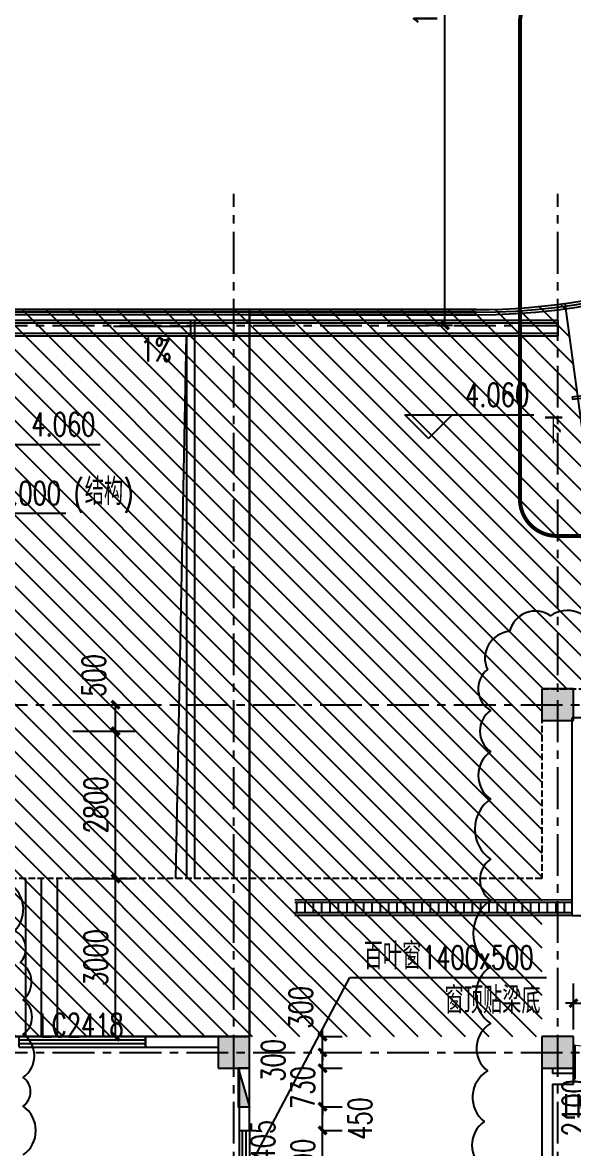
# Model space of a CAD drawing. Header units: millimetres. Extents: x -1048436 to -185795, y -983427 to 400387.
# Drawn here: x -727225 to -716763, y -345217 to -323845 of the extents above; entities that cross this region are included whole.
import ezdxf

# ---------------------------------------------------------------- set-up
doc = ezdxf.new("R2010")
doc.units = ezdxf.units.MM
doc.header["$LTSCALE"] = 500
doc.linetypes.add('DASH', pattern=[0.35, 0.25, -0.1])
doc.linetypes.add('一层轴网$0$CENTER', pattern=[50.8, 31.75, -6.35, 6.35, -6.35])
for name, color, linetype in [('COLUMN', 254, 'Continuous'), ('P-消火栓-VPIPE', 1, 'Continuous'), ('PUB_DIM', 3, 'Continuous'), ('PUB_HATCH', 8, 'Continuous'), ('WINDOW', 4, 'Continuous'), ('WINDOW_TEXT', 7, 'Continuous'), ('一层轴网$0$建-轴线', 1, '一层轴网$0$CENTER'), ('建-墙', 254, 'Continuous'), ('建-排水沟', 181, 'Continuous'), ('建-文字', 4, 'Continuous'), ('建-楼梯-扶手栏杆', 3, 'Continuous'), ('建-符号', 13, 'Continuous'), ('建-符号-引出', 150, 'Continuous'), ('建-符号-箭头', 13, 'Continuous'), ('建-符号-门编号', 13, 'Continuous'), ('建-门扇', 32, 'Continuous')]:
    doc.layers.add(name, color=color, linetype=linetype)
doc.layers.add('建-非打-01', color=6, linetype='Continuous', plot=False)
doc.styles.add('_TCH_DIM', font='SIMPLEX', dxfattribs={"bigfont": 'GBCBIG'})
doc.styles.add('_TCH_DIM_T3', font='SIMPLEX', dxfattribs={"width": 0.705882, "bigfont": 'GBCBIG'})
doc.styles.add('_TCH_WINDOW', font='SIMPLEX', dxfattribs={"height": 3.5, "bigfont": 'GBCBIG'})
doc.dimstyles.new('_TCH_ARCH&&150', dxfattribs={"dimtxt": 446.25, "dimasz": 150, "dimexe": 375, "dimexo": 450, "dimgap": 150, "dimtad": 1, "dimdec": 0, "dimzin": 0, "dimdsep": 46, "dimtxsty": '_TCH_DIM_T3', "dimblk": 'ARCHTICK', "dimcen": 0.09, "dimclrt": 7, "dimazin": 2, "dimtfac": 1, "dimtdec": 0, "dimtix": 1, "dimtmove": 2, "dimatfit": 3, "dimldrblk": 'ARCHTICK', "dimfxl": 1, "dimtolj": 1, "dimtzin": 0, "dimarcsym": 0})
pattern_1 = [(135, (0, 0), (-224.5064, -224.5064), [])]

# ---------------------------------------------------------------- blocks, each defined once
blk = doc.blocks.new('一层轴网')
at = {"layer": '一层轴网$0$建-轴线', "ltscale": 0.05}
for p, q in [((-2500, 27000), (36300, 27000)), ((-2500, 19800), (77110, 19800)), ((-2500, 13200), (77110, 13200))]:
    blk.add_line(p, q, dxfattribs=at)
for points in [[(30150, -2500), (30150, 29500)], [(36300, -2500), (36300, 29500)]]:
    blk.add_lwpolyline(points, dxfattribs=at)
blk = doc.blocks.new('PA-X单栓')
blk.add_line((-162, 57), (325, 200))
blk.add_lwpolyline([(-162, 57), (325, 57), (325, 200), (-162, 200)], close=True)
blk.add_solid([(325, 57), (325, 200), (-162, 57)])
blk = doc.blocks.new('fghfgh')
at = {"layer": 'P-消火栓-VPIPE', "linetype": 'ByBlock', "xscale": 1.5, "yscale": 1.5, "zscale": 1.5, "rotation": 270}
blk.add_blockref('PA-X单栓', (-723213, -343936), dxfattribs=at)
blk = doc.blocks.new('_ArchTick')
at = {"color": 0, "linetype": 'ByBlock', "const_width": 0.4}
blk.add_lwpolyline([(-0.5, -0.5), (0.5, 0.5)], dxfattribs=at)
blk = doc.blocks.new('*D2991')
at = {"layer": 'Defpoints', "color": 0, "transparency": 16777216}
for p in [(-105242, 48625), (-104561, 48625), (-105242, 46525)]:
    blk.add_point(p, dxfattribs=at)
at = {"layer": 'PUB_DIM', "color": 0, "lineweight": -2, "transparency": 16777216}
for p, q in [((-104792, 48625), (-104186, 48625)), ((-104561, 46525), (-104561, 48625)), ((-104792, 46525), (-104186, 46525))]:
    blk.add_line(p, q, dxfattribs=at)
at = {"layer": 'PUB_DIM', "color": 0, "lineweight": -2, "transparency": 16777216, "xscale": 150, "yscale": 150, "zscale": 150}
for p, rotation in [((-104561, 48625), 90), ((-104561, 46525), 270)]:
    blk.add_blockref('_ArchTick', p, dxfattribs=dict(at, rotation=rotation))
at = {"layer": 'PUB_DIM', "color": 7, "transparency": 16777216, "insert": (-104934, 47575), "char_height": 446.2, "attachment_point": 5, "rotation": 90, "style": '_TCH_DIM_T3'}
blk.add_mtext('\\A1;2100', dxfattribs=at)
blk = doc.blocks.new('*D1513')
at = {"layer": 'Defpoints', "color": 0, "transparency": 16777216}
for p in [(-719204, -316894), (-718612, -316894), (-718612, -329594)]:
    blk.add_point(p, dxfattribs=at)
at = {"layer": 'PUB_DIM', "color": 0, "lineweight": -2, "transparency": 16777216}
for p, q in [((-719062, -316894), (-719579, -316894)), ((-719204, -329594), (-719204, -316894)), ((-719062, -329594), (-719579, -329594))]:
    blk.add_line(p, q, dxfattribs=at)
at = {"layer": 'PUB_DIM', "color": 0, "lineweight": -2, "transparency": 16777216, "xscale": 150, "yscale": 150, "zscale": 150}
for p, rotation in [((-719204, -316894), 90), ((-719204, -329594), 270)]:
    blk.add_blockref('_ArchTick', p, dxfattribs=dict(at, rotation=rotation))
at = {"layer": 'PUB_DIM', "color": 7, "transparency": 16777216, "insert": (-719577, -323244), "char_height": 446.2, "attachment_point": 5, "rotation": 90, "style": '_TCH_DIM_T3'}
blk.add_mtext('\\A1;12700', dxfattribs=at)
blk = doc.blocks.new('*D1566')
at = {"layer": 'Defpoints', "color": 0, "transparency": 16777216}
for p in [(-715463, -342458), (-716763, -343409), (-715463, -343409)]:
    blk.add_point(p, dxfattribs=at)
at = {"layer": 'PUB_DIM', "color": 0, "lineweight": -2, "transparency": 16777216}
for p, q in [((-716763, -342959), (-716763, -342083)), ((-715463, -342959), (-715463, -342083)), ((-716763, -342458), (-716913, -342458)), ((-716763, -342458), (-715463, -342458)), ((-715463, -342458), (-715313, -342458))]:
    blk.add_line(p, q, dxfattribs=at)
at = {"layer": 'PUB_DIM', "color": 0, "lineweight": -2, "transparency": 16777216, "xscale": 150, "yscale": 150, "zscale": 150}
blk.add_blockref('_ArchTick', (-716763, -342458), dxfattribs=at)
at = {"layer": 'PUB_DIM', "color": 0, "lineweight": -2, "transparency": 16777216, "xscale": 150, "yscale": 150, "zscale": 150, "rotation": 180}
blk.add_blockref('_ArchTick', (-715463, -342458), dxfattribs=at)
at = {"layer": 'PUB_DIM', "color": 7, "transparency": 16777216, "insert": (-716113, -342085), "char_height": 446.2, "attachment_point": 5, "style": '_TCH_DIM_T3'}
blk.add_mtext('\\A1;1300', dxfattribs=at)
blk = doc.blocks.new('*D1604')
at = {"layer": 'Defpoints', "color": 0, "transparency": 16777216}
for p in [(-726721, -340094), (-725459, -340094), (-726721, -343094)]:
    blk.add_point(p, dxfattribs=at)
at = {"layer": 'PUB_DIM', "color": 0, "lineweight": -2, "transparency": 16777216}
for p, q in [((-726271, -340094), (-725084, -340094)), ((-725459, -343094), (-725459, -340094)), ((-726271, -343094), (-725084, -343094))]:
    blk.add_line(p, q, dxfattribs=at)
at = {"layer": 'PUB_DIM', "color": 0, "lineweight": -2, "transparency": 16777216, "xscale": 150, "yscale": 150, "zscale": 150}
for p, rotation in [((-725459, -340094), 90), ((-725459, -343094), 270)]:
    blk.add_blockref('_ArchTick', p, dxfattribs=dict(at, rotation=rotation))
at = {"layer": 'PUB_DIM', "color": 7, "transparency": 16777216, "insert": (-725832, -341594), "char_height": 446.2, "attachment_point": 5, "rotation": 90, "style": '_TCH_DIM_T3'}
blk.add_mtext('\\A1;3000', dxfattribs=at)
blk = doc.blocks.new('*D1605')
at = {"layer": 'Defpoints', "color": 0, "transparency": 16777216}
for p in [(-726721, -337294), (-725459, -337294), (-726721, -340094)]:
    blk.add_point(p, dxfattribs=at)
at = {"layer": 'PUB_DIM', "color": 0, "lineweight": -2, "transparency": 16777216}
for p, q in [((-726271, -337294), (-725084, -337294)), ((-725459, -340094), (-725459, -337294)), ((-726271, -340094), (-725084, -340094))]:
    blk.add_line(p, q, dxfattribs=at)
at = {"layer": 'PUB_DIM', "color": 0, "lineweight": -2, "transparency": 16777216, "xscale": 150, "yscale": 150, "zscale": 150}
for p, rotation in [((-725459, -337294), 90), ((-725459, -340094), 270)]:
    blk.add_blockref('_ArchTick', p, dxfattribs=dict(at, rotation=rotation))
at = {"layer": 'PUB_DIM', "color": 7, "transparency": 16777216, "insert": (-725832, -338694), "char_height": 446.2, "attachment_point": 5, "rotation": 90, "style": '_TCH_DIM_T3'}
blk.add_mtext('\\A1;2800', dxfattribs=at)
blk = doc.blocks.new('*D1606')
at = {"layer": 'Defpoints', "color": 0, "transparency": 16777216}
for p in [(-726721, -336794), (-725459, -336794), (-726721, -337294)]:
    blk.add_point(p, dxfattribs=at)
at = {"layer": 'PUB_DIM', "color": 0, "lineweight": -2, "transparency": 16777216}
for p, q in [((-726271, -336794), (-725084, -336794)), ((-725459, -337294), (-725459, -336794)), ((-726271, -337294), (-725084, -337294))]:
    blk.add_line(p, q, dxfattribs=at)
at = {"layer": 'PUB_DIM', "color": 0, "lineweight": -2, "transparency": 16777216, "xscale": 150, "yscale": 150, "zscale": 150}
for p, rotation in [((-725459, -336794), 90), ((-725459, -337294), 270)]:
    blk.add_blockref('_ArchTick', p, dxfattribs=dict(at, rotation=rotation))
at = {"layer": 'PUB_DIM', "color": 7, "transparency": 16777216, "insert": (-725871, -336239), "char_height": 446.2, "attachment_point": 5, "rotation": 90, "style": '_TCH_DIM_T3'}
blk.add_mtext('\\A1;500', dxfattribs=at)
blk = doc.blocks.new('*D1626')
at = {"layer": 'Defpoints', "color": 0, "transparency": 16777216}
for p in [(-721955, -344874), (-721528, -344874), (-721955, -346274)]:
    blk.add_point(p, dxfattribs=at)
at = {"layer": 'PUB_DIM', "color": 0, "lineweight": -2, "transparency": 16777216}
for p, q in [((-721528, -346274), (-721528, -344874)), ((-721505, -344874), (-721153, -344874)), ((-721505, -346274), (-721153, -346274))]:
    blk.add_line(p, q, dxfattribs=at)
at = {"layer": 'PUB_DIM', "color": 0, "lineweight": -2, "transparency": 16777216, "xscale": 150, "yscale": 150, "zscale": 150}
for p, rotation in [((-721528, -344874), 90), ((-721528, -346274), 270)]:
    blk.add_blockref('_ArchTick', p, dxfattribs=dict(at, rotation=rotation))
at = {"layer": 'PUB_DIM', "color": 7, "transparency": 16777216, "insert": (-721901, -345574), "char_height": 446.2, "attachment_point": 5, "rotation": 90, "style": '_TCH_DIM_T3'}
blk.add_mtext('\\A1;1400', dxfattribs=at)
blk = doc.blocks.new('*D1627')
at = {"layer": 'Defpoints', "color": 0, "transparency": 16777216}
for p in [(-721955, -344424), (-721528, -344424), (-721955, -344874)]:
    blk.add_point(p, dxfattribs=at)
at = {"layer": 'PUB_DIM', "color": 0, "lineweight": -2, "transparency": 16777216}
for p, q in [((-721528, -344874), (-721528, -344424)), ((-721505, -344424), (-721153, -344424)), ((-721505, -344874), (-721153, -344874))]:
    blk.add_line(p, q, dxfattribs=at)
at = {"layer": 'PUB_DIM', "color": 0, "lineweight": -2, "transparency": 16777216, "xscale": 150, "yscale": 150, "zscale": 150}
for p, rotation in [((-721528, -344424), 90), ((-721528, -344874), 270)]:
    blk.add_blockref('_ArchTick', p, dxfattribs=dict(at, rotation=rotation))
at = {"layer": 'PUB_DIM', "color": 7, "transparency": 16777216, "insert": (-720817, -344649), "char_height": 446.2, "attachment_point": 5, "rotation": 90, "style": '_TCH_DIM_T3'}
blk.add_mtext('\\A1;450', dxfattribs=at)
blk = doc.blocks.new('*D1628')
at = {"layer": 'Defpoints', "color": 0, "transparency": 16777216}
for p in [(-721955, -343694), (-721528, -343694), (-721955, -344424)]:
    blk.add_point(p, dxfattribs=at)
at = {"layer": 'PUB_DIM', "color": 0, "lineweight": -2, "transparency": 16777216}
for p, q in [((-721528, -343694), (-721528, -343544)), ((-721528, -344424), (-721528, -343694)), ((-721505, -343694), (-721153, -343694)), ((-721528, -344424), (-721528, -344574)), ((-721505, -344424), (-721153, -344424))]:
    blk.add_line(p, q, dxfattribs=at)
at = {"layer": 'PUB_DIM', "color": 0, "lineweight": -2, "transparency": 16777216, "xscale": 150, "yscale": 150, "zscale": 150}
for p, rotation in [((-721528, -343694), 270), ((-721528, -344424), 90)]:
    blk.add_blockref('_ArchTick', p, dxfattribs=dict(at, rotation=rotation))
at = {"layer": 'PUB_DIM', "color": 7, "transparency": 16777216, "insert": (-721901, -344059), "char_height": 446.2, "attachment_point": 5, "rotation": 90, "style": '_TCH_DIM_T3'}
blk.add_mtext('\\A1;730', dxfattribs=at)
blk = doc.blocks.new('*D1629')
at = {"layer": 'Defpoints', "color": 0, "transparency": 16777216}
for p in [(-721955, -343394), (-721528, -343394), (-721955, -343694)]:
    blk.add_point(p, dxfattribs=at)
at = {"layer": 'PUB_DIM', "color": 0, "lineweight": -2, "transparency": 16777216}
for p, q in [((-721528, -343694), (-721528, -343394)), ((-721505, -343394), (-721153, -343394)), ((-721505, -343694), (-721153, -343694))]:
    blk.add_line(p, q, dxfattribs=at)
at = {"layer": 'PUB_DIM', "color": 0, "lineweight": -2, "transparency": 16777216, "xscale": 150, "yscale": 150, "zscale": 150}
for p, rotation in [((-721528, -343394), 90), ((-721528, -343694), 270)]:
    blk.add_blockref('_ArchTick', p, dxfattribs=dict(at, rotation=rotation))
at = {"layer": 'PUB_DIM', "color": 7, "transparency": 16777216, "insert": (-722466, -343544), "char_height": 446.2, "attachment_point": 5, "rotation": 90, "style": '_TCH_DIM_T3'}
blk.add_mtext('\\A1;300', dxfattribs=at)
blk = doc.blocks.new('*D1630')
at = {"layer": 'Defpoints', "color": 0, "transparency": 16777216}
for p in [(-721955, -343094), (-721528, -343094), (-721955, -343394)]:
    blk.add_point(p, dxfattribs=at)
at = {"layer": 'PUB_DIM', "color": 0, "lineweight": -2, "transparency": 16777216}
for p, q in [((-721528, -343094), (-721528, -342944)), ((-721528, -343394), (-721528, -343094)), ((-721505, -343094), (-721153, -343094)), ((-721528, -343394), (-721528, -343544)), ((-721505, -343394), (-721153, -343394))]:
    blk.add_line(p, q, dxfattribs=at)
at = {"layer": 'PUB_DIM', "color": 0, "lineweight": -2, "transparency": 16777216, "xscale": 150, "yscale": 150, "zscale": 150}
for p, rotation in [((-721528, -343094), 270), ((-721528, -343394), 90)]:
    blk.add_blockref('_ArchTick', p, dxfattribs=dict(at, rotation=rotation))
at = {"layer": 'PUB_DIM', "color": 7, "transparency": 16777216, "insert": (-721941, -342539), "char_height": 446.2, "attachment_point": 5, "rotation": 90, "style": '_TCH_DIM_T3'}
blk.add_mtext('\\A1;300', dxfattribs=at)
blk = doc.blocks.new('$TCHSYS$WIN2D')
for p, q in [((-0.5, 0.5), (0.5, 0.5)), ((-0.5, 0.5), (-0.5, -0.5)), ((0.5, 0.5), (0.5, -0.5)), ((0.5, 0.1667), (-0.5, 0.1667)), ((0.5, -0.1667), (-0.5, -0.1667)), ((-0.5, -0.5), (0.5, -0.5))]:
    blk.add_line(p, q)
blk = doc.blocks.new('$DorLib2D$00000002')
for p, q in [((-0.5, 0), (-0.5, 0.4875)), ((-0.475, 0.4875), (-0.5, 0.4875)), ((-0.475, 0), (-0.475, 0.4875)), ((0.475, 0), (0.475, 0.4875)), ((0.475, 0.4875), (0.5, 0.4875)), ((0.5, 0), (0.5, 0.4875)), ((-0.5, 0), (-0.475, 0)), ((0.5, 0), (0.475, 0))]:
    blk.add_line(p, q)
at = {"lineweight": 13}
for centre, start, end in [((-0.4875, 0), 0, 88.53072), ((0.4875, 0), 91.46928, 180)]:
    blk.add_arc(centre, 0.4875, start, end, dxfattribs=at)
blk = doc.blocks.new('A$C20CF2A72')
at = {"layer": 'PUB_DIM'}
dim = blk.add_aligned_dim(p1=(-105241.8, 46524.5), p2=(-105241.8, 48624.5), distance=-680.7, dimstyle='_TCH_ARCH&&150', dxfattribs=at)
dim.commit()
dim.dimension.update_dxf_attribs({"geometry": '*D2991', "text_midpoint": (-104934.2, 47574.5)})

msp = doc.modelspace()

# ---------------------------------------------------------------- hatches: boundary and pattern name
h = msp.add_hatch()
h.set_pattern_fill('ANSI31', color=256, scale=200, angle=90)
h.set_pattern_definition(pattern_1)
edge = h.paths.add_edge_path()
edge.add_line((-702611.6, -312767.6), (-698888.1, -312767.6))
edge.add_line((-698888.1, -312767.6), (-698888.1, -336494.2))
edge.add_line((-698888.1, -336494.2), (-717362.7, -336494))
edge.add_line((-717362.7, -336494), (-717362.7, -343094))
edge.add_line((-717362.7, -343094), (-722912.7, -343094))
edge.add_line((-722912.7, -343094), (-722912.7, -329294))
edge.add_line((-722912.7, -329294), (-718611.6, -329294))
edge.add_arc((-718611.6, -316895), 12399, 270, 277.79995)
edge.add_line((-716928.9, -329179.3), (-716439.9, -332746.8))
edge.add_arc((-718547.7, -316950.7), 15936.1, 277.60069, 360.20068)
edge.add_line((-702611.7, -316894.9), (-702611.6, -312767.6))
h = msp.add_hatch()
h.set_pattern_fill('ANSI31', color=256, scale=200, angle=90)
h.set_pattern_definition(pattern_1)
h.paths.add_polyline_path([(-740962.7, -336494), (-740962.7, -329294), (-722912.7, -329294), (-722912.7, -343094), (-728962.7, -343094), (-728962.7, -336494)])
at = {"layer": 'PUB_HATCH'}
for points in [[(-717362.7, -336494), (-717362.7, -337094), (-716762.7, -337094), (-716762.7, -336494)], [(-723512.7, -343094), (-723512.7, -343694), (-722912.7, -343694), (-722912.7, -343094)], [(-717362.7, -343094), (-717362.7, -343694), (-716762.7, -343694), (-716762.7, -343094)]]:
    msp.add_hatch(color=256, dxfattribs=at).paths.add_polyline_path(points)
at = {"layer": '建-排水沟'}
h = msp.add_hatch(dxfattribs=at)
h.set_pattern_fill('ANSI31', color=8, scale=50, angle=-315, style=0)
h.set_pattern_definition([(90, (-749003.5, -332493.86), (-158.75, 2e-13), [])])
h.paths.add_polyline_path([(-716787.7, -340743.8), (-716787.7, -340543.8), (-722057.1, -340543.9), (-722057.1, -340743.9)])
at = {"layer": '建-符号-箭头'}
msp.add_hatch(color=256, dxfattribs=at).paths.add_polyline_path([(-725496.7, -329616.1), (-725046.7, -329616.1), (-725046.7, -329556.1)])

# ---------------------------------------------------------------- linework, layer by layer
for p, q in [((-716928.9, -329179.3), (-716439.9, -332746.8)), ((-716928.9, -329179.3), (-716439.9, -332746.8)), ((-727162.7, -343094), (-727162.7, -340094)), ((-726862.7, -343094), (-726862.7, -340094)), ((-726562.7, -343094), (-726562.7, -340094))]:
    msp.add_line(p, q)
msp.add_lwpolyline([(-722912.7, -329294), (-718611.7, -329294, 0.1609678), (-711222.6, -326851.9, 0.1326027)], format="xyb")
msp.add_lwpolyline([(-729062.7, -356894), (-729062.7, -343094), (-722912.7, -343094), (-722912.7, -329394), (-722912.7, -329294), (-753662.7, -329294), (-753662.7, -335894), (-754262.7, -335894), (-754262.7, -357494), (-746962.7, -357494), (-746962.7, -356894), (-729062.7, -356894), (-729062.7, -343094)], close=True)
msp.add_lwpolyline([(-740962.7, -331094), (-740962.7, -329294), (-722912.7, -329294), (-722912.7, -343094), (-728962.7, -343094), (-728962.7, -336494), (-740962.7, -336494), (-740962.7, -331294)])
at = {"layer": 'COLUMN'}
for p, q in [((-717362.7, -336494), (-717362.7, -337094)), ((-716762.7, -336494), (-717362.7, -336494)), ((-716762.7, -337094), (-716762.7, -336494)), ((-717362.7, -337094), (-716762.7, -337094)), ((-723512.7, -343094), (-723512.7, -343694)), ((-722912.7, -343094), (-723512.7, -343094)), ((-722912.7, -343694), (-722912.7, -343094)), ((-717362.7, -343094), (-717362.7, -343694)), ((-716762.7, -343094), (-717362.7, -343094)), ((-716762.7, -343694), (-716762.7, -343094)), ((-723512.7, -343694), (-722912.7, -343694)), ((-717362.7, -343694), (-716762.7, -343694))]:
    msp.add_line(p, q, dxfattribs=at)
at = {"layer": '建-墙'}
for p, q in [((-723512.7, -343094), (-724887.7, -343094)), ((-724887.7, -343094), (-724887.7, -343294)), ((-724887.7, -343294), (-723512.7, -343294)), ((-723112.7, -343694), (-723112.7, -344874)), ((-722912.7, -344874), (-722912.7, -343694)), ((-717362.7, -343694), (-717362.7, -343894)), ((-717162.7, -343694), (-717162.7, -343794)), ((-716762.7, -343794), (-717162.7, -343794)), ((-716762.7, -343994), (-716762.7, -343794)), ((-717362.7, -343894), (-717362.7, -349694)), ((-717162.7, -343994), (-716762.7, -343994)), ((-717162.7, -343994), (-717162.7, -349694)), ((-723112.7, -344874), (-722912.7, -344874))]:
    msp.add_line(p, q, dxfattribs=at)
at = {"layer": '建-墙', "linetype": 'Continuous', "ltscale": 50}
msp.add_lwpolyline([(-718611.6, -329294), (-753662.7, -329294), (-753662.7, -335894)], dxfattribs=at)
at = {"layer": '建-墙', "linetype": 'DASH'}
for points in [[(-717362.7, -336494), (-717362.7, -340094), (-729062.7, -340094)], [(-717362.7, -336494), (-698912.6, -336493.6)]]:
    msp.add_lwpolyline(points, dxfattribs=at)
at = {"layer": '建-排水沟'}
for p, q in [((-740062.7, -329494), (-717062.7, -329494)), ((-740062.7, -329544), (-717062.7, -329544)), ((-717062.7, -329494), (-717062.7, -329794)), ((-740062.7, -329744), (-717062.7, -329744)), ((-740062.7, -329794), (-717062.7, -329794)), ((-716487.8, -337044.2), (-716787.7, -337044)), ((-716788, -340793.9), (-716488, -340793.9))]:
    msp.add_line(p, q, dxfattribs=at)
for points in [[(-716788, -340793.9), (-716787.8, -337044)], [(-722057.1, -340494), (-716788, -340493.9)], [(-722057.1, -340544), (-716788, -340543.9)], [(-716788, -340743.9), (-722057.1, -340744)], [(-716788, -340793.9), (-722057.1, -340794)]]:
    msp.add_lwpolyline(points, dxfattribs=at)
at = {"layer": '建-楼梯-扶手栏杆'}
for points in [[(-722912.7, -329344), (-718611.7, -329344, 0.2428494), (-708463.6, -324106.2, 0.1609678)], [(-722912.7, -329394), (-718611.7, -329394, 0.2428494), (-708422.8, -324135.1, 0.1609678)], [(-716786.9, -330951.3, 0.0875228), (-712087.5, -329478.5), (-712064.8, -329523.1, -0.0875103), (-716780.1, -331000.8, 0.0875103)]]:
    msp.add_lwpolyline(points, format="xyb", dxfattribs=at)
for points in [[(-718611.6, -329344), (-753612.7, -329344), (-753612.7, -335894)], [(-718611.6, -329394), (-753562.7, -329394), (-753562.7, -335894)], [(-716786.9, -330951.3), (-716780.1, -331000.8)]]:
    msp.add_lwpolyline(points, dxfattribs=at)
at = {"layer": '建-符号'}
for p, q in [((-719515.8, -331742.8), (-719965.8, -331292.8)), ((-719965.8, -331292.8), (-717514.8, -331292.8)), ((-719515.8, -331742.8), (-719065.8, -331292.8)), ((-728202, -331852.5), (-725751, -331852.5)), ((-728854.5, -333159.4), (-726403.5, -333159.4))]:
    msp.add_line(p, q, dxfattribs=at)
at = {"layer": '建-符号-引出'}
for p, q in [((-723054.9, -345830.3), (-721012.3, -341972.4)), ((-721012.3, -341972.4), (-717277, -341972.4))]:
    msp.add_line(p, q, dxfattribs=at)
at = {"layer": '建-符号-箭头', "linetype": 'DASH', "ltscale": 2, "const_width": 75}
msp.add_lwpolyline([(-717779.6, -323853.4, -0.4142136), (-717079.6, -323153.4), (-706126.2, -323153.4, -0.4142136), (-705426.2, -323853.4), (-705426.2, -332890.5, -0.4142136), (-706126.2, -333590.5), (-717079.6, -333590.5, -0.4142136), (-717779.6, -332890.5)], format="xyb", close=True, dxfattribs=at)
at = {"layer": '建-符号-箭头'}
msp.add_lwpolyline([(-724025, -329616.1), (-725496.7, -329616.1)], dxfattribs=at)
at = {"layer": '建-非打-01'}
for p, q in [((-724029.9, -329794), (-724029.9, -329494)), ((-723959.9, -329494), (-723959.9, -340094)), ((-724315.9, -340094), (-724109.9, -329794)), ((-724109.9, -329794), (-724109.9, -340094)), ((-724109.9, -329794), (-724029.9, -329794))]:
    msp.add_line(p, q, dxfattribs=at)
for points in [[(-716356.5, -335404.2, 0.5205671), (-717197.1, -335104.2, 0.5205671), (-717197.1, -335104.2, 0.5205671), (-717977.7, -335404.2, 0.5205671), (-717977.7, -335404.2, 0.5205671), (-718398, -336124.2, 0.5205671), (-718398, -336124.2, 0.5205671), (-718338, -336904.3, 0.5205671), (-718338, -336904.3, 0.5205671), (-718338, -337684.4, 0.5205671), (-718338, -337684.4, 0.5205671), (-718338, -338584.4, 0.5205671), (-718338, -338584.4, 0.5205671), (-718338, -339724.5, 0.5205671), (-718338, -339724.5, 0.5205671), (-718338, -340504.6, 0.5205671), (-718338, -340504.6, 0.5205671), (-718338, -341764.7, 0.5205671), (-718338, -341764.7, 0.5205671), (-718338, -342844.8, 0.5205671), (-718338, -342844.8, 0.5205671), (-718398, -343744.9, 0.5205671), (-718398, -343744.9, 0.5205671), (-718458.1, -344705, 0.5205671), (-718458.1, -344705, 0.5205671), (-718458.1, -345605, 0.5205671)], [(-727376.7, -341085.1, 0.5205671), (-727540.5, -340157.7, 0.5205671)], [(-727267.5, -341685.1, 0.5205671), (-727376.7, -341085.1, 0.5205671)], [(-727212.9, -345340.1, 0.5205671), (-727212.9, -344412.7, 0.5205671), (-727212.9, -344412.7, 0.5205671), (-727212.9, -343867.2, 0.5205671), (-727212.9, -343867.2, 0.5205671), (-727212.9, -343048.9, 0.5205671), (-727212.9, -343048.9, 0.5205671), (-727212.9, -342394.3, 0.5205671), (-727212.9, -342394.3, 0.5205671), (-727267.5, -341685.1, 0.5205671)]]:
    msp.add_lwpolyline(points, format="xyb", dxfattribs=at)

# ---------------------------------------------------------------- block references
for name, p in [('一层轴网', (-753362.7, -356594)), ('A$C20CF2A72', (-611819.6, -392018.5)), ('fghfgh', (0, 0))]:
    msp.add_blockref(name, p)
at = {"layer": 'WINDOW'}
ref = msp.add_blockref('$TCHSYS$WIN2D', (-726087.7, -343194), dxfattribs=dict(at, xscale=-2400, yscale=200, zscale=-2400, rotation=180))
ref.add_attrib('A', 'LC2418', (-726897.7, -343098.6), dxfattribs={"layer": 'WINDOW_TEXT', "height": 446.25, "style": '_TCH_WINDOW', "width": 0.705882})
ref = msp.add_blockref('$TCHSYS$WIN2D', (-723012.7, -345574), dxfattribs=dict(at, xscale=1400, yscale=-200, zscale=1400, rotation=270))
ref.add_attrib('A', 'BYC1405', (-722436.4, -346564), dxfattribs={"layer": 'WINDOW_TEXT', "height": 446.25, "rotation": 90, "style": '_TCH_WINDOW', "width": 0.705882})
at = {"layer": '建-门扇'}
ref = msp.add_blockref('$DorLib2D$00000002', (-716112.7, -343894), dxfattribs=dict(at, xscale=-1300, yscale=-1300, zscale=200, rotation=180.0000000040611))
ref.add_attrib('A', 'LM1324', (-716952.7, -344630.3), dxfattribs={"layer": '建-符号-门编号', "height": 446.25, "rotation": 0, "style": '_TCH_WINDOW', "width": 0.705882})

# ---------------------------------------------------------------- texts
at = {"style": '_TCH_DIM'}
msp.add_text('下', height=506.4, dxfattribs=at).set_placement((-717320.9, -331833.6))
at = {"layer": '建-文字', "style": '_TCH_DIM', "width": 0.705882}
for s, height, p in [('1%', 446.25, (-724986.7, -330280.5)), ('4.060', 446.25, (-718819.8, -331135.3)), ('4.060', 446.25, (-727056, -331695)), ('(', 446.2, (-726253.5, -333001.9)), (')', 446.2, (-725306.3, -333001.9)), ('4.000', 446.25, (-727708.5, -333001.9)), ('1400x500', 446.25, (-719639.5, -341814.9))]:
    msp.add_text(s, height=height, dxfattribs=at).set_placement(p)
at = {"layer": '建-文字', "style": '_TCH_DIM'}
for s, p in [('结构', (-726043.5, -333001.9)), ('百叶窗', (-720745.3, -341814.9)), ('窗顶贴梁底', (-719210.6, -342654.9))]:
    msp.add_text(s, height=506.38, dxfattribs=at).set_placement(p)

# ---------------------------------------------------------------- dimensions: what is measured, and where the dimension line sits
at = {"layer": 'PUB_DIM'}
for p1, p2, distance, picture, middle in [((-718611.7, -329594), (-718611.7, -316894.3), 592.2, '*D1513', (-719577, -323244.1)), ((-726721.5, -340094), (-726721.5, -337294), -1262.8, '*D1605', (-725831.8, -338694)), ((-726721.5, -343094), (-726721.5, -340094), -1262.8, '*D1604', (-725831.8, -341594)), ((-716762.7, -343409.4), (-715462.7, -343409.4), 950.9, '*D1566', (-716112.7, -342085.3)), ((-721955, -344424), (-721955, -343694), -426.7, '*D1628', (-721901.5, -344059)), ((-721955, -346274), (-721955, -344874), -426.7, '*D1626', (-721901.5, -345574))]:
    dim = msp.add_aligned_dim(p1=p1, p2=p2, distance=distance, dimstyle='_TCH_ARCH&&150', dxfattribs=at)
    dim.commit()
    dim.dimension.update_dxf_attribs({"geometry": picture, "text_midpoint": middle})
for base, p1, p2, picture, middle in [((-725458.7, -336794), (-726721.5, -337294), (-726721.5, -336794), '*D1606', (-725871.2, -336239)), ((-721528.3, -343094), (-721955, -343394), (-721955, -343094), '*D1630', (-721940.8, -342539)), ((-721528.3, -343394), (-721955, -343694), (-721955, -343394), '*D1629', (-722465.8, -343544)), ((-721528.3, -344424), (-721955, -344874), (-721955, -344424), '*D1627', (-720816.5, -344649))]:
    dim = msp.add_linear_dim(base=base, p1=p1, p2=p2, angle=90, dimstyle='_TCH_ARCH&&150', dxfattribs=at)
    dim.commit()
    dim.dimension.update_dxf_attribs({"geometry": picture, "text_midpoint": middle, "dimtype": 129})

doc.saveas('drawing.dxf')
